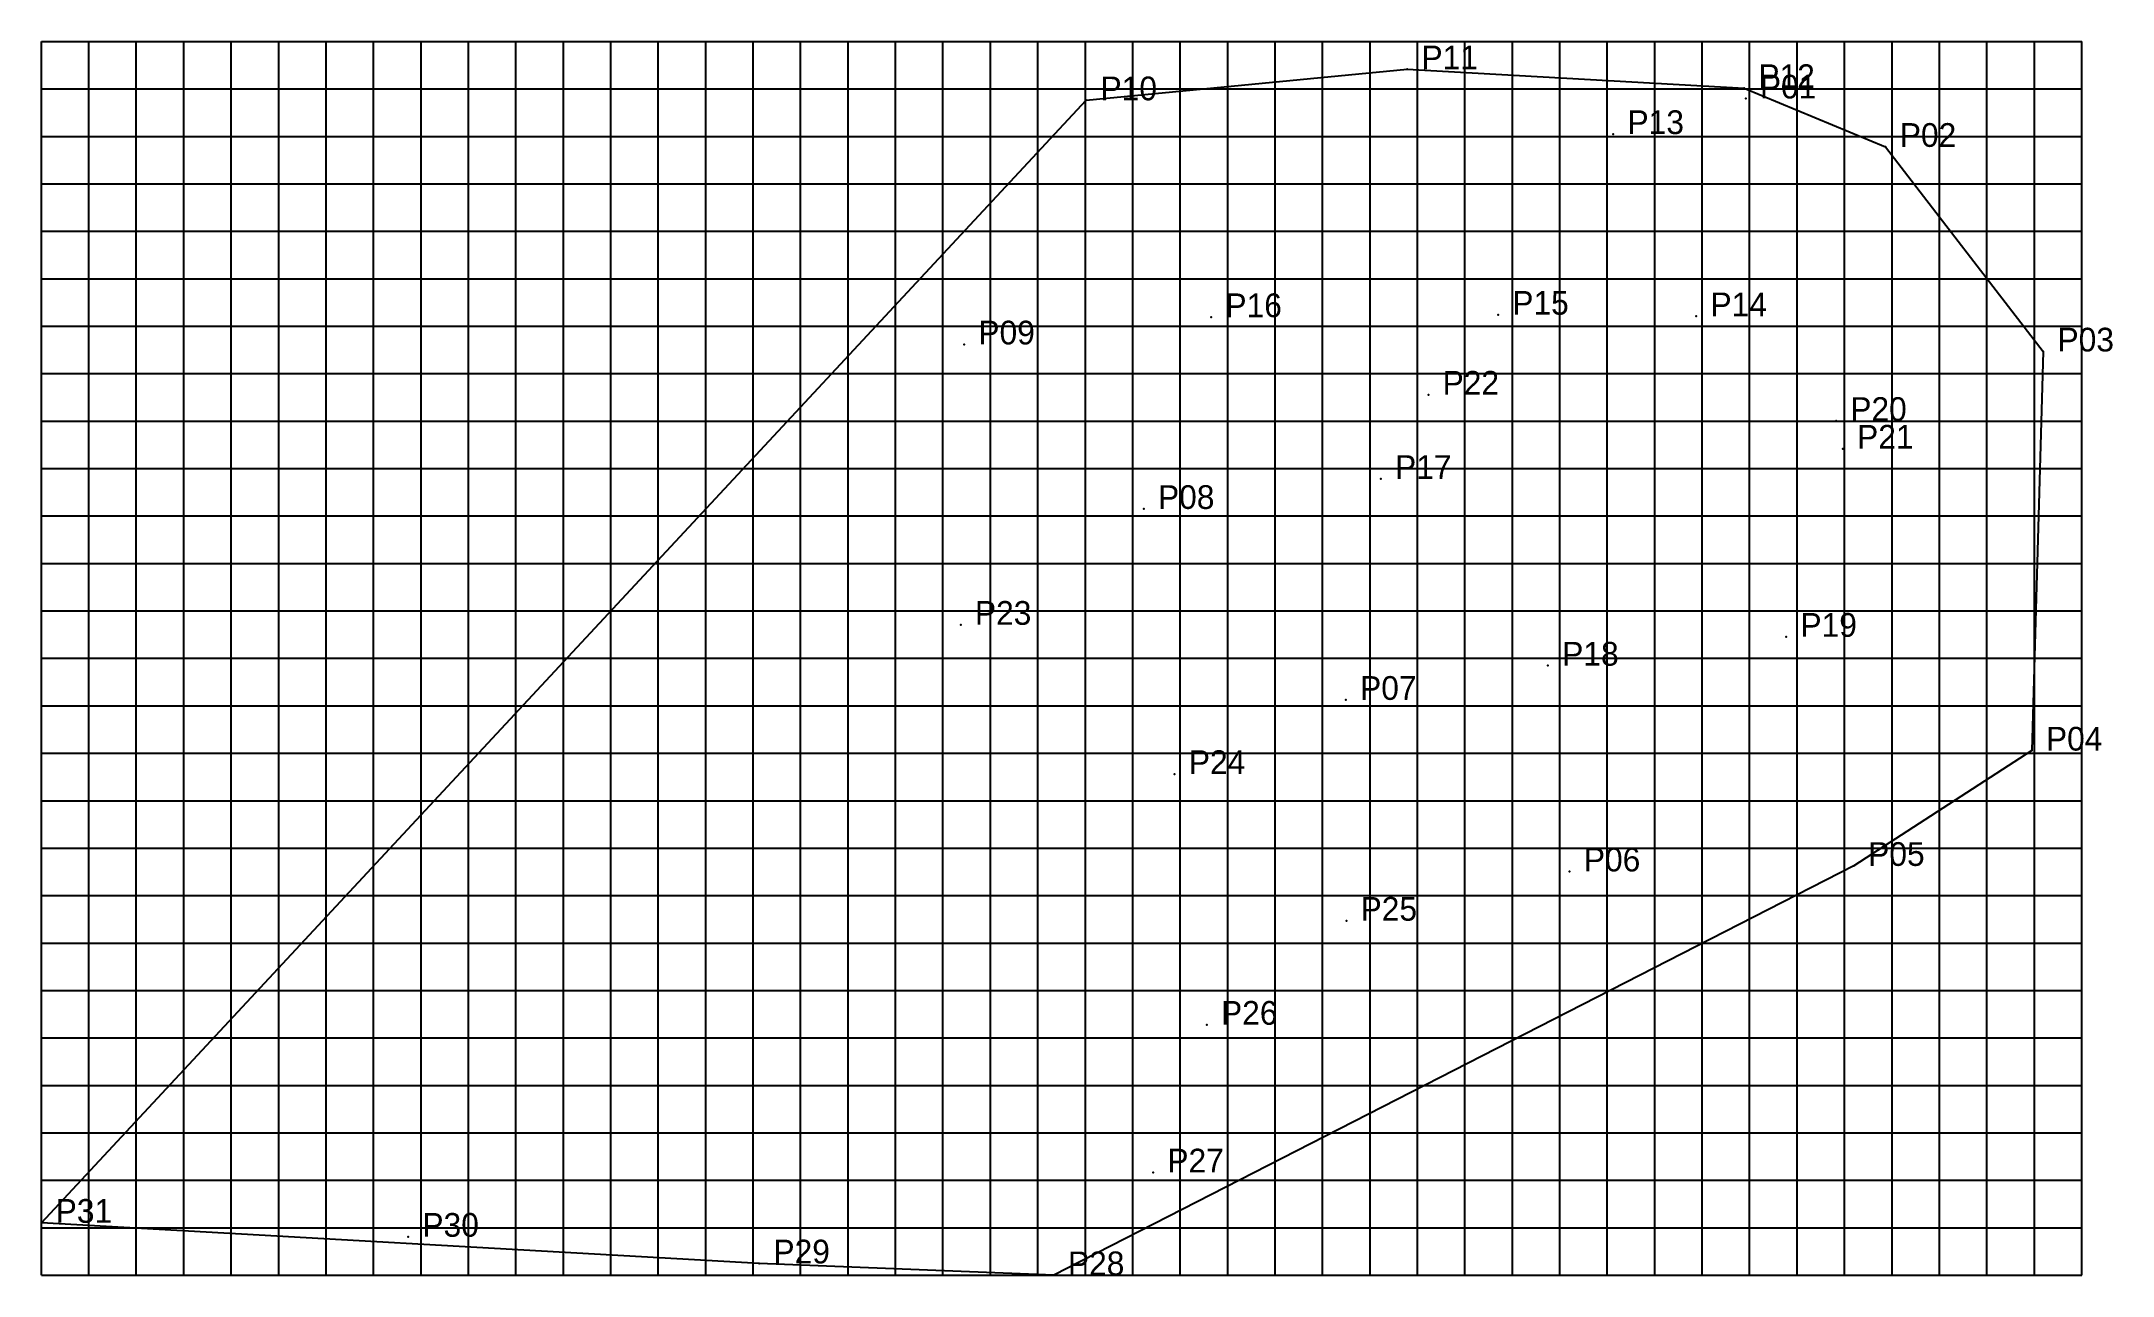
# Model space of a CAD drawing. Header units: metres. Extents: x 3757.1 to 3800.7, y 2845.2 to 2871.2.
import ezdxf

# ---------------------------------------------------------------- set-up
doc = ezdxf.new("R2010")
doc.units = ezdxf.units.M
for name, color, linetype in [('hull', 10, 'CONTINUOUS'), ('p_name', 50, 'CONTINUOUS'), ('point', 70, 'CONTINUOUS')]:
    doc.layers.add(name, color=color, linetype=linetype)

msp = doc.modelspace()

# ---------------------------------------------------------------- linework, layer by layer
at = {"layer": 'grid'}
for p, q in [((3757.095, 2845.174), (3757.095, 2871.174)), ((3757.095, 2871.174), (3800.095, 2871.174)), ((3758.095, 2845.174), (3758.095, 2871.174)), ((3759.095, 2845.174), (3759.095, 2871.174)), ((3760.095, 2845.174), (3760.095, 2871.174)), ((3761.095, 2845.174), (3761.095, 2871.174)), ((3762.095, 2845.174), (3762.095, 2871.174)), ((3763.095, 2845.174), (3763.095, 2871.174)), ((3764.095, 2845.174), (3764.095, 2871.174)), ((3765.095, 2845.174), (3765.095, 2871.174)), ((3766.095, 2845.174), (3766.095, 2871.174)), ((3767.095, 2845.174), (3767.095, 2871.174)), ((3768.095, 2845.174), (3768.095, 2871.174)), ((3769.095, 2845.174), (3769.095, 2871.174)), ((3770.095, 2845.174), (3770.095, 2871.174)), ((3771.095, 2845.174), (3771.095, 2871.174)), ((3772.095, 2845.174), (3772.095, 2871.174)), ((3773.095, 2845.174), (3773.095, 2871.174)), ((3774.095, 2845.174), (3774.095, 2871.174)), ((3775.095, 2845.174), (3775.095, 2871.174)), ((3776.095, 2845.174), (3776.095, 2871.174)), ((3777.095, 2845.174), (3777.095, 2871.174)), ((3778.095, 2845.174), (3778.095, 2871.174)), ((3779.095, 2845.174), (3779.095, 2871.174)), ((3780.095, 2845.174), (3780.095, 2871.174)), ((3781.095, 2845.174), (3781.095, 2871.174)), ((3782.095, 2845.174), (3782.095, 2871.174)), ((3783.095, 2845.174), (3783.095, 2871.174)), ((3784.095, 2845.174), (3784.095, 2871.174)), ((3785.095, 2845.174), (3785.095, 2871.174)), ((3786.095, 2845.174), (3786.095, 2871.174)), ((3787.095, 2845.174), (3787.095, 2871.174)), ((3788.095, 2845.174), (3788.095, 2871.174)), ((3789.095, 2845.174), (3789.095, 2871.174)), ((3790.095, 2845.174), (3790.095, 2871.174)), ((3791.095, 2845.174), (3791.095, 2871.174)), ((3792.095, 2845.174), (3792.095, 2871.174)), ((3793.095, 2845.174), (3793.095, 2871.174)), ((3794.095, 2845.174), (3794.095, 2871.174)), ((3795.095, 2845.174), (3795.095, 2871.174)), ((3796.095, 2845.174), (3796.095, 2871.174)), ((3797.095, 2845.174), (3797.095, 2871.174)), ((3798.095, 2845.174), (3798.095, 2871.174)), ((3799.095, 2845.174), (3799.095, 2871.174)), ((3800.095, 2845.174), (3800.095, 2871.174)), ((3757.095, 2870.174), (3800.095, 2870.174)), ((3757.095, 2869.174), (3800.095, 2869.174)), ((3757.095, 2868.174), (3800.095, 2868.174)), ((3757.095, 2867.174), (3800.095, 2867.174)), ((3757.095, 2866.174), (3800.095, 2866.174)), ((3757.095, 2865.174), (3800.095, 2865.174)), ((3757.095, 2864.174), (3800.095, 2864.174)), ((3757.095, 2863.174), (3800.095, 2863.174)), ((3757.095, 2862.174), (3800.095, 2862.174)), ((3757.095, 2861.174), (3800.095, 2861.174)), ((3757.095, 2860.174), (3800.095, 2860.174)), ((3757.095, 2859.174), (3800.095, 2859.174)), ((3757.095, 2858.174), (3800.095, 2858.174)), ((3757.095, 2857.174), (3800.095, 2857.174)), ((3757.095, 2856.174), (3800.095, 2856.174)), ((3757.095, 2855.174), (3800.095, 2855.174)), ((3757.095, 2854.174), (3800.095, 2854.174)), ((3757.095, 2853.174), (3800.095, 2853.174)), ((3757.095, 2852.174), (3800.095, 2852.174)), ((3757.095, 2851.174), (3800.095, 2851.174)), ((3757.095, 2850.174), (3800.095, 2850.174)), ((3757.095, 2849.174), (3800.095, 2849.174)), ((3757.095, 2848.174), (3800.095, 2848.174)), ((3757.095, 2847.174), (3800.095, 2847.174)), ((3757.095, 2846.174), (3800.095, 2846.174)), ((3757.095, 2845.174), (3800.095, 2845.174))]:
    msp.add_line(p, q, dxfattribs=at)
at = {"layer": 'hull'}
for p, q in [((3779.115, 2869.933), (3785.879, 2870.586)), ((3785.879, 2870.586), (3792.979, 2870.191)), ((3757.095, 2846.279), (3779.115, 2869.933)), ((3792.979, 2870.191), (3795.959, 2868.952)), ((3795.959, 2868.952), (3799.283, 2864.64)), ((3799.283, 2864.64), (3799.039, 2856.23)), ((3799.039, 2856.23), (3795.293, 2853.8)), ((3795.293, 2853.8), (3778.428, 2845.174)), ((3772.222, 2845.423), (3757.095, 2846.279)), ((3778.428, 2845.174), (3772.222, 2845.423))]:
    msp.add_line(p, q, dxfattribs=at)
at = {"layer": 'point'}
for p in [(3785.879, 2870.586), (3779.115, 2869.933), (3792.979, 2870.191), (3793.011, 2869.972), (3790.221, 2869.222), (3795.959, 2868.952), (3781.747, 2865.363), (3787.793, 2865.415), (3791.97, 2865.383), (3776.541, 2864.789), (3799.283, 2864.64), (3786.324, 2863.73), (3794.916, 2863.177), (3795.059, 2862.592), (3785.322, 2861.955), (3780.326, 2861.322), (3776.468, 2858.881), (3793.866, 2858.628), (3788.845, 2858.02), (3784.585, 2857.299), (3799.039, 2856.23), (3780.976, 2855.736), (3795.293, 2853.8), (3789.301, 2853.684), (3784.596, 2852.645), (3781.654, 2850.453), (3780.524, 2847.34), (3757.095, 2846.279), (3764.824, 2845.985), (3772.222, 2845.423), (3778.428, 2845.174)]:
    msp.add_point(p, dxfattribs=at)

# ---------------------------------------------------------------- texts
at = {"layer": 'p_name'}
for s, p in [('P11', (3786.179, 2870.586)), ('P10', (3779.415, 2869.933)), ('P12', (3793.279, 2870.191)), ('P01', (3793.311, 2869.972)), ('P13', (3790.521, 2869.222)), ('P02', (3796.259, 2868.952)), ('P16', (3782.047, 2865.363)), ('P15', (3788.093, 2865.415)), ('P14', (3792.27, 2865.383)), ('P09', (3776.841, 2864.789)), ('P03', (3799.583, 2864.64)), ('P22', (3786.624, 2863.73)), ('P20', (3795.216, 2863.177)), ('P21', (3795.359, 2862.592)), ('P17', (3785.622, 2861.955)), ('P08', (3780.626, 2861.322)), ('P23', (3776.768, 2858.881)), ('P19', (3794.166, 2858.628)), ('P18', (3789.145, 2858.02)), ('P07', (3784.885, 2857.299)), ('P04', (3799.339, 2856.23)), ('P24', (3781.276, 2855.736)), ('P06', (3789.601, 2853.684)), ('P05', (3795.593, 2853.8)), ('P25', (3784.896, 2852.645)), ('P26', (3781.954, 2850.453)), ('P27', (3780.824, 2847.34)), ('P31', (3757.395, 2846.279)), ('P30', (3765.124, 2845.985)), ('P29', (3772.522, 2845.423)), ('P28', (3778.728, 2845.174))]:
    msp.add_text(s, height=0.5, dxfattribs=at).set_placement(p)

doc.saveas('drawing.dxf')
